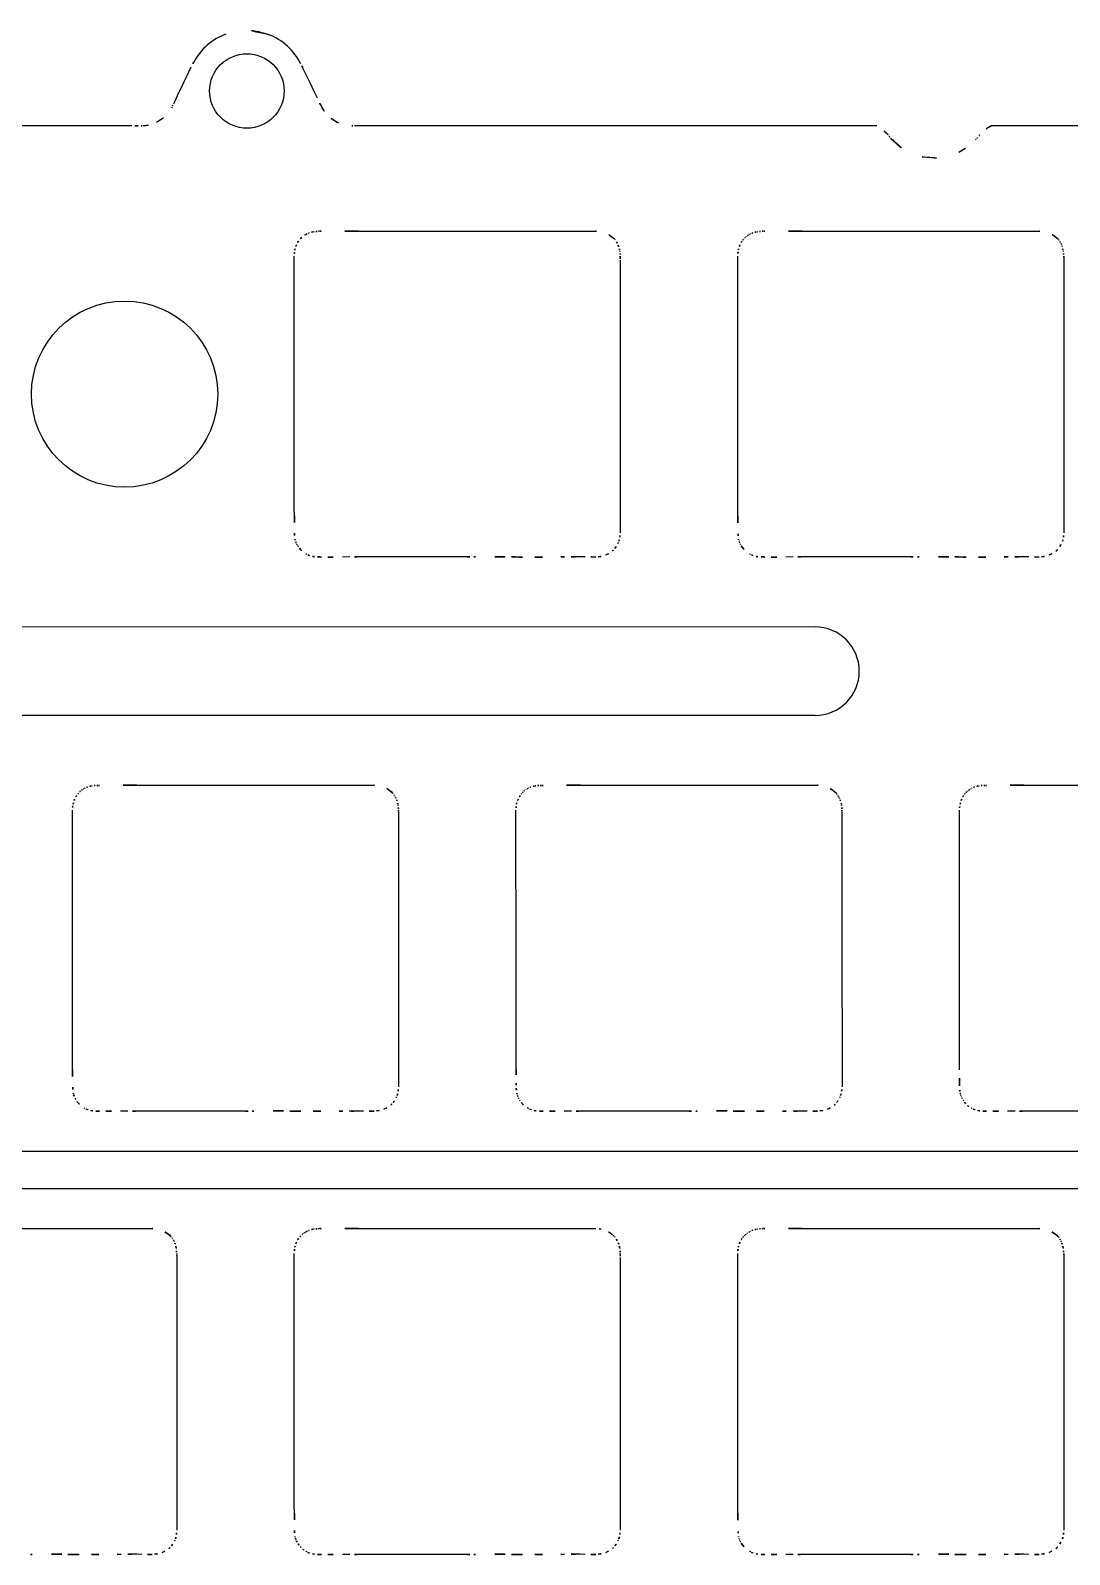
# Model space of a CAD drawing. Header units: millimetres. Extents: x 1963163760 to 1963164260, y 1135949646 to 1135950337.
# Drawn here: x 1963163944.5 to 1963163989.2, y 1135949712.3 to 1135949777.7 of the extents above; entities that cross this region are included whole.
import ezdxf

# ---------------------------------------------------------------- set-up
doc = ezdxf.new("R2010")
doc.units = ezdxf.units.MM

msp = doc.modelspace()

# ---------------------------------------------------------------- linework, layer by layer
for p, q in [((1963163956.243657, 1135949776.141657), (1963163956.223485, 1135949776.183771)), ((1963163956.263829, 1135949776.099542), (1963163956.243657, 1135949776.141657)), ((1963163956.415257, 1135949775.783628), (1963163956.263829, 1135949776.099542)), ((1963163956.566472, 1135949775.467653), (1963163956.415257, 1135949775.783628)), ((1963163956.717686, 1135949775.151689), (1963163956.566472, 1135949775.467653)), ((1963163956.869054, 1135949774.835809), (1963163956.717686, 1135949775.151689)), ((1963163950.726475, 1135949774.666986), (1963163950.68607, 1135949774.582697)), ((1963163944.645207, 1135949773.645937), (1963163940.986485, 1135949773.64599)), ((1963163948.303868, 1135949773.645563), (1963163944.645207, 1135949773.645937)), ((1963163948.600499, 1135949773.645559), (1963163948.303868, 1135949773.645563)), ((1963163948.897191, 1135949773.645807), (1963163948.600499, 1135949773.645559)), ((1963163958.497868, 1135949773.645891), (1963163958.459569, 1135949773.645868)), ((1963163958.536168, 1135949773.645868), (1963163958.497868, 1135949773.645891)), ((1963163958.765874, 1135949773.645681), (1963163958.536168, 1135949773.645868)), ((1963163958.995641, 1135949773.645654), (1963163958.765874, 1135949773.645681)), ((1963163969.945714, 1135949773.645841), (1963163958.995641, 1135949773.645654)), ((1963163980.895665, 1135949773.645868), (1963163969.945714, 1135949773.645841)), ((1963164015.827855, 1135949773.645921), (1963163985.803136, 1135949773.645868)), ((1963163958.639928, 1135949769.121393), (1963163968.831578, 1135949769.121637)), ((1963163977.689976, 1135949769.121393), (1963163987.881505, 1135949769.121637)), ((1963163955.875645, 1135949761.29339), (1963163955.870518, 1135949768.05018)), ((1963163969.875767, 1135949768.010385), (1963163969.875859, 1135949767.989099)), ((1963163969.875859, 1135949767.989099), (1963163969.875767, 1135949767.967798)), ((1963163969.875767, 1135949767.882608), (1963163969.875829, 1135949767.542547)), ((1963163969.875829, 1135949767.542547), (1963163969.875767, 1135949767.202463)), ((1963163974.925694, 1135949761.29339), (1963163974.920567, 1135949768.05018)), ((1963163988.925816, 1135949767.967783), (1963163988.925694, 1135949767.882623)), ((1963163988.925694, 1135949767.882623), (1963163988.925816, 1135949767.202478)), ((1963163988.925816, 1135949768.010385), (1963163988.925877, 1135949767.989092)), ((1963163988.925877, 1135949767.989092), (1963163988.925816, 1135949767.967783)), ((1963163969.875767, 1135949767.202463), (1963163969.875401, 1135949765.068926)), ((1963163988.925816, 1135949767.202478), (1963163988.925389, 1135949765.068933)), ((1963163969.875401, 1135949765.068926), (1963163969.875401, 1135949764.002161)), ((1963163988.925389, 1135949765.068933), (1963163988.92545, 1135949764.002161)), ((1963163969.875401, 1135949764.002161), (1963163969.875767, 1135949762.935388)), ((1963163988.92545, 1135949764.002161), (1963163988.925816, 1135949762.935388)), ((1963163969.875767, 1135949762.935388), (1963163969.877476, 1135949756.156946)), ((1963163988.925816, 1135949762.935388), (1963163988.927403, 1135949756.156946)), ((1963163955.876134, 1135949760.523393), (1963163955.875645, 1135949761.29339)), ((1963163974.926121, 1135949760.523393), (1963163974.925694, 1135949761.29339)), ((1963163955.876439, 1135949759.753381), (1963163955.876134, 1135949760.523393)), ((1963163974.926427, 1135949759.753381), (1963163974.926121, 1135949760.523393)), ((1963163955.876622, 1135949758.213266), (1963163955.876439, 1135949759.753381)), ((1963163974.926549, 1135949758.213266), (1963163974.926427, 1135949759.753381)), ((1963163955.876714, 1135949757.552336), (1963163955.876622, 1135949758.213266)), ((1963163974.926671, 1135949757.552336), (1963163974.926549, 1135949758.213266)), ((1963163955.876958, 1135949757.221918), (1963163955.876714, 1135949757.552336)), ((1963163955.877415, 1135949756.891565), (1963163955.876958, 1135949757.221918)), ((1963163974.926915, 1135949757.221918), (1963163974.926671, 1135949757.552336)), ((1963163974.927403, 1135949756.891565), (1963163974.926915, 1135949757.221918)), ((1963163958.257664, 1135949755.120359), (1963163957.94257, 1135949755.118997)), ((1963163958.747411, 1135949755.121252), (1963163958.57285, 1135949755.121225)), ((1963163958.92191, 1135949755.121118), (1963163958.747411, 1135949755.121252)), ((1963163959.271031, 1135949755.120897), (1963163958.92191, 1135949755.121118)), ((1963163959.620091, 1135949755.120806), (1963163959.271031, 1135949755.120897)), ((1963163960.318272, 1135949755.120691), (1963163959.620091, 1135949755.120806)), ((1963163961.812779, 1135949755.120493), (1963163960.318272, 1135949755.120691)), ((1963163962.560033, 1135949755.120332), (1963163961.812779, 1135949755.120493)), ((1963163963.307347, 1135949755.119928), (1963163962.560033, 1135949755.120332)), ((1963163968.162083, 1135949755.123853), (1963163967.949986, 1135949755.124689)), ((1963163968.374303, 1135949755.122812), (1963163968.162083, 1135949755.123853)), ((1963163977.307713, 1135949755.120359), (1963163976.992619, 1135949755.118997)), ((1963163977.797459, 1135949755.121252), (1963163977.622838, 1135949755.121225)), ((1963163977.971959, 1135949755.121118), (1963163977.797459, 1135949755.121252)), ((1963163978.321049, 1135949755.120897), (1963163977.971959, 1135949755.121118)), ((1963163978.67014, 1135949755.120806), (1963163978.321049, 1135949755.120897)), ((1963163979.368321, 1135949755.120691), (1963163978.67014, 1135949755.120806)), ((1963163980.862828, 1135949755.120493), (1963163979.368321, 1135949755.120691)), ((1963163981.610142, 1135949755.120332), (1963163980.862828, 1135949755.120493)), ((1963163982.357457, 1135949755.119928), (1963163981.610142, 1135949755.120332)), ((1963163987.212132, 1135949755.123853), (1963163987.000035, 1135949755.124689)), ((1963163987.424229, 1135949755.122812), (1963163987.212132, 1135949755.123853)), ((1963163978.244944, 1135949752.111871), (1963163871.985844, 1135949752.1098)), ((1963163978.244944, 1135949748.311872), (1963163872.048713, 1135949748.312414)), ((1963163949.114964, 1135949745.308878), (1963163959.306554, 1135949745.309122)), ((1963163968.164952, 1135949745.308878), (1963163978.35648, 1135949745.309122)), ((1963163987.214879, 1135949745.308878), (1963163997.406529, 1135949745.309122)), ((1963163946.350682, 1135949737.48089), (1963163946.345555, 1135949744.23768)), ((1963163960.350743, 1135949744.155329), (1963163960.350682, 1135949744.070139)), ((1963163960.350682, 1135949744.070139), (1963163960.350804, 1135949743.730051)), ((1963163965.40067, 1135949737.48089), (1963163965.395543, 1135949744.23768)), ((1963163979.400792, 1135949744.155298), (1963163979.40067, 1135949744.070139)), ((1963163979.40067, 1135949744.070139), (1963163979.400761, 1135949743.730058)), ((1963163984.450719, 1135949737.48089), (1963163984.445592, 1135949744.23768)), ((1963163960.350743, 1135949743.389963), (1963163960.350377, 1135949741.256431)), ((1963163960.350804, 1135949743.730051), (1963163960.350743, 1135949743.389963)), ((1963163979.40067, 1135949743.389978), (1963163979.400365, 1135949741.256428)), ((1963163979.400761, 1135949743.730058), (1963163979.40067, 1135949743.389978)), ((1963163960.350377, 1135949741.256431), (1963163960.350438, 1135949740.189661)), ((1963163979.400365, 1135949741.256428), (1963163979.400426, 1135949740.189659)), ((1963163960.350438, 1135949740.189661), (1963163960.350743, 1135949739.122888)), ((1963163979.400426, 1135949740.189659), (1963163979.400792, 1135949739.122888)), ((1963163960.350743, 1135949739.122888), (1963163960.352452, 1135949732.344446)), ((1963163979.400792, 1135949739.122888), (1963163979.402379, 1135949732.344446)), ((1963163946.351109, 1135949736.710893), (1963163946.350682, 1135949737.48089)), ((1963163965.401158, 1135949736.710893), (1963163965.40067, 1135949737.48089)), ((1963163984.451085, 1135949736.710893), (1963163984.450719, 1135949737.48089)), ((1963163946.351414, 1135949735.940878), (1963163946.351109, 1135949736.710893)), ((1963163965.401402, 1135949735.940878), (1963163965.401158, 1135949736.710893)), ((1963163984.451421, 1135949735.940878), (1963163984.451085, 1135949736.710893)), ((1963163946.351598, 1135949734.400751), (1963163946.351414, 1135949735.940878)), ((1963163965.401524, 1135949734.400751), (1963163965.401402, 1135949735.940878)), ((1963163984.451695, 1135949734.400751), (1963163984.451421, 1135949735.940878)), ((1963163946.35172, 1135949733.739822), (1963163946.351598, 1135949734.400751)), ((1963163965.401646, 1135949733.739822), (1963163965.401524, 1135949734.400751)), ((1963163984.451756, 1135949733.739822), (1963163984.451695, 1135949734.400751)), ((1963163946.351964, 1135949733.409408), (1963163946.35172, 1135949733.739822)), ((1963163965.401891, 1135949733.409408), (1963163965.401646, 1135949733.739822)), ((1963163984.451939, 1135949733.409408), (1963163984.451756, 1135949733.739822)), ((1963163946.352452, 1135949733.079065), (1963163946.351964, 1135949733.409408)), ((1963163965.402379, 1135949733.079065), (1963163965.401891, 1135949733.409408)), ((1963163984.452428, 1135949733.079065), (1963163984.451939, 1135949733.409408)), ((1963163948.732701, 1135949731.307846), (1963163948.417577, 1135949731.306497)), ((1963163949.222417, 1135949731.308742), (1963163949.047826, 1135949731.308717)), ((1963163949.397008, 1135949731.308603), (1963163949.222417, 1135949731.308742)), ((1963163950.095128, 1135949731.308306), (1963163949.397008, 1135949731.308603)), ((1963163950.793248, 1135949731.308191), (1963163950.095128, 1135949731.308306)), ((1963163952.287846, 1135949731.307985), (1963163950.793248, 1135949731.308191)), ((1963163953.03513, 1135949731.307817), (1963163952.287846, 1135949731.307985)), ((1963163953.782384, 1135949731.307413), (1963163953.03513, 1135949731.307817)), ((1963163958.63712, 1135949731.311357), (1963163958.425023, 1135949731.312189)), ((1963163958.849278, 1135949731.310297), (1963163958.63712, 1135949731.311357)), ((1963163967.78275, 1135949731.307846), (1963163967.467595, 1135949731.306497)), ((1963163968.272435, 1135949731.308742), (1963163968.097935, 1135949731.308717)), ((1963163968.447057, 1135949731.308603), (1963163968.272435, 1135949731.308742)), ((1963163968.796056, 1135949731.308393), (1963163968.447057, 1135949731.308603)), ((1963163969.145116, 1135949731.308306), (1963163968.796056, 1135949731.308393)), ((1963163969.843297, 1135949731.308191), (1963163969.145116, 1135949731.308306)), ((1963163971.337804, 1135949731.307985), (1963163969.843297, 1135949731.308191)), ((1963163972.085057, 1135949731.307817), (1963163971.337804, 1135949731.307985)), ((1963163972.83231, 1135949731.307413), (1963163972.085057, 1135949731.307817)), ((1963163977.687169, 1135949731.311357), (1963163977.475011, 1135949731.312185)), ((1963163977.899205, 1135949731.310297), (1963163977.687169, 1135949731.311357)), ((1963163986.832738, 1135949731.307846), (1963163986.517583, 1135949731.306497)), ((1963163987.322423, 1135949731.308742), (1963163987.147862, 1135949731.308717)), ((1963163987.496983, 1135949731.308603), (1963163987.322423, 1135949731.308742)), ((1963163988.195103, 1135949731.308306), (1963163987.496983, 1135949731.308603)), ((1963163988.893346, 1135949731.308191), (1963163988.195103, 1135949731.308306)), ((1963163990.387852, 1135949731.307985), (1963163988.893346, 1135949731.308191)), ((1963164073.452379, 1135949729.575873), (1963163861.820518, 1135949729.575873)), ((1963163861.820518, 1135949727.975873), (1963164073.452379, 1135949727.975873)), ((1963163939.58994, 1135949726.258875), (1963163949.781529, 1135949726.259119)), ((1963163958.639928, 1135949726.258875), (1963163968.831578, 1135949726.25912)), ((1963163977.689976, 1135949726.258875), (1963163987.881505, 1135949726.259121)), ((1963163950.82578, 1135949725.105295), (1963163950.825719, 1135949725.020136)), ((1963163950.825719, 1135949725.020136), (1963163950.82578, 1135949724.680053)), ((1963163955.875645, 1135949718.430887), (1963163955.870518, 1135949725.187677)), ((1963163969.875767, 1135949725.147897), (1963163969.875859, 1135949725.126598)), ((1963163969.875859, 1135949725.126598), (1963163969.875767, 1135949725.10531)), ((1963163969.875767, 1135949725.020136), (1963163969.875829, 1135949724.680048)), ((1963163974.925694, 1135949718.430887), (1963163974.920567, 1135949725.187677)), ((1963163988.925816, 1135949725.10531), (1963163988.925694, 1135949725.020136)), ((1963163988.925694, 1135949725.020136), (1963163988.925816, 1135949724.33996)), ((1963163988.925816, 1135949725.147897), (1963163988.925877, 1135949725.126598)), ((1963163988.925877, 1135949725.126598), (1963163988.925816, 1135949725.10531)), ((1963163950.825719, 1135949724.33996), (1963163950.825413, 1135949722.206428)), ((1963163950.82578, 1135949724.680053), (1963163950.825719, 1135949724.33996)), ((1963163969.875767, 1135949724.33996), (1963163969.875401, 1135949722.206428)), ((1963163969.875829, 1135949724.680048), (1963163969.875767, 1135949724.33996)), ((1963163988.925816, 1135949724.33996), (1963163988.925389, 1135949722.206428)), ((1963163950.825413, 1135949722.206428), (1963163950.825475, 1135949721.139658)), ((1963163969.875401, 1135949722.206428), (1963163969.875401, 1135949721.139658)), ((1963163988.925389, 1135949722.206428), (1963163988.92545, 1135949721.139658)), ((1963163950.825475, 1135949721.139658), (1963163950.825719, 1135949720.072885)), ((1963163969.875401, 1135949721.139658), (1963163969.875767, 1135949720.072885)), ((1963163988.92545, 1135949721.139658), (1963163988.925816, 1135949720.072885)), ((1963163950.825719, 1135949720.072885), (1963163950.827428, 1135949713.294444)), ((1963163969.875767, 1135949720.072885), (1963163969.877476, 1135949713.294444)), ((1963163988.925816, 1135949720.072885), (1963163988.927403, 1135949713.294444)), ((1963163955.876134, 1135949717.660889), (1963163955.875645, 1135949718.430887)), ((1963163974.926121, 1135949717.660889), (1963163974.925694, 1135949718.430887)), ((1963163955.876439, 1135949716.890877), (1963163955.876134, 1135949717.660889)), ((1963163974.926427, 1135949716.890877), (1963163974.926121, 1135949717.660889)), ((1963163955.876622, 1135949715.350763), (1963163955.876439, 1135949716.890877)), ((1963163974.926549, 1135949715.350763), (1963163974.926427, 1135949716.890877)), ((1963163955.876714, 1135949714.689836), (1963163955.876622, 1135949715.350763)), ((1963163974.926671, 1135949714.689836), (1963163974.926549, 1135949715.350763)), ((1963163955.876958, 1135949714.359427), (1963163955.876714, 1135949714.689836)), ((1963163974.926915, 1135949714.359427), (1963163974.926671, 1135949714.689836)), ((1963163955.877415, 1135949714.029093), (1963163955.876958, 1135949714.359427)), ((1963163974.927403, 1135949714.029093), (1963163974.926915, 1135949714.359427)), ((1963163949.112126, 1135949712.261364), (1963163948.899998, 1135949712.262201)), ((1963163949.324254, 1135949712.260309), (1963163949.112126, 1135949712.261364)), ((1963163958.257664, 1135949712.257843), (1963163957.94257, 1135949712.256494)), ((1963163958.747411, 1135949712.258732), (1963163958.57285, 1135949712.258707)), ((1963163958.92191, 1135949712.258585), (1963163958.747411, 1135949712.258732)), ((1963163959.620091, 1135949712.258301), (1963163958.92191, 1135949712.258585)), ((1963163960.318272, 1135949712.258188), (1963163959.620091, 1135949712.258301)), ((1963163961.812779, 1135949712.257988), (1963163960.318272, 1135949712.258188)), ((1963163962.560033, 1135949712.257817), (1963163961.812779, 1135949712.257988)), ((1963163963.307347, 1135949712.25741), (1963163962.560033, 1135949712.257817)), ((1963163968.162083, 1135949712.261364), (1963163967.949986, 1135949712.262201)), ((1963163968.374303, 1135949712.260309), (1963163968.162083, 1135949712.261364)), ((1963163977.307713, 1135949712.257843), (1963163976.992619, 1135949712.256494)), ((1963163977.797459, 1135949712.258732), (1963163977.622838, 1135949712.258707)), ((1963163977.971959, 1135949712.258585), (1963163977.797459, 1135949712.258732)), ((1963163978.321049, 1135949712.258383), (1963163977.971959, 1135949712.258585)), ((1963163978.67014, 1135949712.258301), (1963163978.321049, 1135949712.258383)), ((1963163979.368321, 1135949712.258188), (1963163978.67014, 1135949712.258301)), ((1963163980.862828, 1135949712.257988), (1963163979.368321, 1135949712.258188)), ((1963163981.610142, 1135949712.257817), (1963163980.862828, 1135949712.257988)), ((1963163982.357457, 1135949712.25741), (1963163981.610142, 1135949712.257817)), ((1963163987.212132, 1135949712.261364), (1963163987.000035, 1135949712.262201)), ((1963163987.424229, 1135949712.260309), (1963163987.212132, 1135949712.261364))]:
    msp.add_line(p, q)
for centre, radius in [((1963163953.837743, 1135949775.146112), 1.600311), ((1963163948.58524, 1135949762.118418), 3.999351)]:
    msp.add_circle(centre, radius)
for centre, radius, start, end in [((1963163953.834513, 1135949775.151507), 2.594263, 110.38164818, 151.50420943), ((1963163953.836368, 1135949775.146621), 2.59949, 69.34598984, 110.38246518), ((1963163953.835616, 1135949775.144466), 2.601771, 26.53429793, 69.34723053), ((1963163479.281566, 1135950001.222253), 523.056012, 334.33315257, 334.51735138), ((1963163957.672346, 1135949773.218804), 6.890506, 152.60559635, 154.51314157), ((1963163949.263516, 1135949772.856192), 7.714528, 25.55258501, 26.56945584), ((1963163880.831548, 1135949738.356443), 84.335322, 25.37814403, 25.62958919), ((1963163949.285187, 1135949775.153558), 1.51033, 296.56418368, 331.31389561), ((1963163949.0397, 1135949775.276884), 1.78491, 331.6235353, 334.38170183), ((1963163927.526661, 1135949785.561247), 25.629803, 334.44500763, 334.63704666), ((1963163958.379488, 1135949775.142882), 1.495472, 205.38579428, 232.04706232), ((1963163949.015843, 1135949709.573607), 64.07231, 89.92926655, 90.10610021), ((1963163949.193822, 1135949809.241502), 35.595772, 269.84084273, 270.15915727), ((1963163949.259948, 1135949776.455904), 2.810226, 270.66773444, 272.26986941), ((1963163949.296804, 1135949775.130744), 1.48473, 272.87411939, 296.55691385), ((1963163958.381393, 1135949775.14508), 1.498377, 232.04132103, 268.67500294), ((1963163958.453729, 1135949778.262927), 4.617063, 268.67225636, 270.07246832), ((1963163980.093004, 1135949772.141726), 1.704907, 40.7764231, 61.91410982), ((1963163986.604454, 1135949772.143739), 1.702499, 118.07790287, 139.26090639), ((1963163977.845003, 1135949770.277904), 4.624864, 39.01951557, 40.07292739), ((1963163985.698194, 1135949776.640646), 5.482415, 219.01077487, 219.89911813), ((1963163983.346184, 1135949774.712711), 2.44154, 220.59387441, 258.27239916), ((1963163983.317643, 1135949774.763203), 2.501367, 296.01679931, 316.70495222), ((1963163983.627776, 1135949774.473753), 2.077152, 316.64964825, 319.44015969), ((1963163980.897545, 1135949776.725582), 5.615988, 320.09858364, 320.96951862), ((1963163988.925243, 1135949770.215734), 4.719488, 139.91351919, 140.94997844), ((1963163983.348047, 1135949774.722087), 2.4511, 258.27429594, 295.79967338), ((1963163956.943602, 1135949768.065206), 1.085998, 133.25418935, 144.9452172), ((1963163956.79003, 1135949768.228659), 0.861719, 118.51643278, 133.26443292), ((1963163956.839757, 1135949768.122298), 0.978942, 115.15239696, 118.10185916), ((1963163956.922052, 1135949767.94648), 1.173066, 110.1836775, 115.14089618), ((1963163956.916664, 1135949767.916269), 1.199663, 101.8733503, 109.44431152), ((1963163956.921619, 1135949767.8836), 1.232654, 99.22673312, 101.78628653), ((1963163956.987815, 1135949767.281583), 1.837761, 94.2660199, 98.25432552), ((1963163957.00428, 1135949767.064625), 2.055342, 91.33499915, 94.27384105), ((1963163956.989674, 1135949763.742992), 5.37652, 89.881783, 90.35465298), ((1963163956.956455, 1135949794.855921), 25.736458, 270.0986553, 270.29595342), ((1963163958.096348, 1135949542.742718), 226.379328, 89.8624262, 90.25486249), ((1963163969.148353, 1135949777.256039), 8.140567, 267.76987183, 268.15416378), ((1963163968.851858, 1135949768.06348), 1.056772, 42.25005866, 88.14078313), ((1963163975.993322, 1135949768.092494), 1.067782, 133.99222708, 135.51884925), ((1963163975.545727, 1135949768.554244), 0.424703, 129.97734555, 133.81665572), ((1963163975.790598, 1135949768.240121), 0.822863, 126.09561469, 128.99028116), ((1963163976.488354, 1135949767.298409), 1.994892, 124.24200359, 126.3545611), ((1963163975.772386, 1135949768.351975), 0.721075, 118.47242827, 124.31850915), ((1963163975.929867, 1135949768.04227), 1.068437, 115.27595138, 117.97830421), ((1963163975.97204, 1135949767.94648), 1.173066, 110.1836775, 115.14089618), ((1963163975.965896, 1135949767.918617), 1.197198, 101.85817834, 109.44756905), ((1963163975.968694, 1135949767.900817), 1.215193, 99.22135, 101.81485401), ((1963163976.037248, 1135949767.286047), 1.833263, 94.25719822, 98.25719628), ((1963163976.053677, 1135949767.078498), 2.041459, 91.32748416, 94.28460831), ((1963163976.039708, 1135949763.72819), 5.391322, 89.88194692, 90.35416121), ((1963163976.006504, 1135949794.855921), 25.736458, 270.0986553, 270.29595342), ((1963163977.146397, 1135949542.742718), 226.379328, 89.8624262, 90.25486249), ((1963163988.219334, 1135949777.67853), 8.56356, 267.73911248, 268.11444551), ((1963163987.901954, 1135949768.063453), 1.056755, 42.25286314, 88.06882197), ((1963163958.546109, 1135949767.924925), 2.678521, 173.94277616, 177.31970356), ((1963163957.032895, 1135949768.085374), 1.156825, 166.1125029, 173.93667706), ((1963163957.053657, 1135949768.063671), 1.182298, 156.65167163, 165.33294397), ((1963163956.821164, 1135949768.164033), 0.929068, 145.59750066, 156.65175771), ((1963163969.366505, 1135949768.52956), 0.362446, 37.99524367, 42.41316936), ((1963163968.959058, 1135949768.202551), 0.884871, 27.49806314, 38.44074027), ((1963163968.771698, 1135949768.104287), 1.096435, 18.70600806, 27.53231541), ((1963163968.608158, 1135949768.063998), 1.264338, 10.82188673, 18.05846765), ((1963163968.315654, 1135949768.013613), 1.561109, 8.58114632, 10.62258643), ((1963163967.846797, 1135949767.991388), 2.028602, 3.49905385, 7.22579362), ((1963163977.079048, 1135949767.950963), 2.16076, 172.29844041, 177.36819504), ((1963163976.283882, 1135949768.06098), 1.358025, 167.14883119, 172.40229557), ((1963163976.103454, 1135949768.063695), 1.182108, 156.64973261, 165.33170148), ((1963163975.876894, 1135949768.161203), 0.935456, 145.65532803, 156.6328754), ((1963163976.003951, 1135949768.058582), 1.098334, 139.37547267, 144.97461042), ((1963163976.293599, 1135949767.809114), 1.480604, 135.83655813, 139.34628512), ((1963163988.416554, 1135949768.52956), 0.362446, 37.99524367, 42.41316936), ((1963163988.151519, 1135949768.33131), 0.693386, 34.0733057, 37.42327456), ((1963163987.429711, 1135949767.825831), 1.574536, 31.03370594, 34.59382155), ((1963163988.167951, 1135949768.269227), 0.713375, 23.22412198, 31.08708057), ((1963163987.731175, 1135949768.073297), 1.192045, 18.72253576, 23.59997986), ((1963163987.702278, 1135949768.075378), 1.218798, 10.68649866, 18.19385193), ((1963163987.785122, 1135949768.084587), 1.135701, 8.19874168, 11.00499687), ((1963163986.95288, 1135949767.99483), 1.972462, 3.49860223, 7.3317933), ((1963163967.623947, 1135949767.973706), 2.252119, 0.93319529, 3.60204597), ((1963163979.784807, 1135949767.925203), 9.909131, 179.75371627, 180.24628373), ((1963163986.673996, 1135949767.973706), 2.252119, 0.93319529, 3.60204597), ((1963164037.50488, 1135949757.051605), 81.627621, 180.11232936, 180.63668236), ((1963164024.861073, 1135949756.985225), 49.933758, 180.10746625, 181.0033514), ((1963163957.447387, 1135949756.162003), 1.565185, 180.63854021, 189.9354897), ((1963163956.630897, 1135949756.02563), 0.737441, 190.44433217, 196.42695827), ((1963163956.542505, 1135949756.01125), 0.648687, 197.41663417, 203.3816751), ((1963163957.486637, 1135949756.420005), 1.677505, 203.39892878, 205.70444115), ((1963163968.835016, 1135949756.145997), 1.043504, 334.80032904, 340.41520989), ((1963163968.911096, 1135949756.104566), 0.958033, 341.22454593, 352.19934306), ((1963163967.671679, 1135949756.273062), 2.208852, 352.23266836, 356.98664817), ((1963163976.37586, 1135949756.136219), 1.441112, 181.00902127, 189.7589223), ((1963163975.659809, 1135949756.021169), 0.715966, 190.39813747, 196.56151908), ((1963163975.557381, 1135949756.002876), 0.612683, 197.65224309, 201.57262423), ((1963163976.481331, 1135949756.3756), 1.608971, 201.81823521, 203.31078266), ((1963163987.804196, 1135949756.172735), 1.128544, 327.62283805, 340.51043994), ((1963163987.974564, 1135949756.102027), 0.944398, 341.10593453, 352.23980875), ((1963163986.756175, 1135949756.268316), 2.174083, 352.233219, 357.06367312), ((1963163957.246159, 1135949756.316299), 1.415885, 206.14386725, 210.61394411), ((1963163956.946505, 1135949756.139303), 1.067862, 210.62861224, 216.55608986), ((1963163956.338417, 1135949755.688327), 0.310794, 216.54225165, 218.3376664), ((1963163956.875771, 1135949756.113787), 0.996189, 218.36065619, 239.63337073), ((1963163956.839468, 1135949756.066579), 0.937135, 240.08935063, 246.23580683), ((1963163956.882779, 1135949756.16311), 1.042935, 246.19517028, 257.62884135), ((1963163956.888202, 1135949756.242463), 1.121669, 258.22667493, 269.38662369), ((1963163957.498311, 1135949816.216778), 61.099086, 269.41662352, 269.82558404), ((1963163957.430125, 1135949876.76239), 121.644472, 269.94451153, 270.24136593), ((1963163958.759235, 1135949629.91897), 125.202394, 90.08529544, 90.22953597), ((1963163963.352025, 1135949810.245183), 55.125272, 269.95356837, 270.25198018), ((1963163962.848804, 1135949839.602997), 84.485845, 270.50568641, 270.62498843), ((1963163964.536764, 1135949684.980369), 70.145997, 89.67294147, 90.6260129), ((1963163963.814204, 1135949626.898821), 128.231319, 89.30865885, 89.49823421), ((1963163966.262587, 1135949830.035886), 74.9205, 269.31081736, 269.95996143), ((1963163966.256094, 1135949821.209422), 66.094034, 269.9602483, 270.69595868), ((1963163968.145623, 1135949665.696714), 89.430152, 90.42433621, 90.69624569), ((1963163967.753491, 1135949692.524834), 62.600163, 89.82016081, 90.24728093), ((1963163968.117957, 1135949704.743508), 50.379956, 89.26253785, 89.70845897), ((1963163968.782158, 1135949756.356384), 1.237193, 269.26986026, 276.67940325), ((1963163968.750753, 1135949756.570597), 1.453619, 276.92677227, 290.19764993), ((1963163968.921611, 1135949756.106487), 0.959058, 290.19089478, 310.36580379), ((1963163968.95824, 1135949756.037139), 0.88266, 311.46980644, 321.12653625), ((1963163968.732019, 1135949756.192624), 1.156553, 322.16329786, 334.88279028), ((1963163976.758116, 1135949756.521669), 1.921123, 204.04495316, 205.5721006), ((1963163976.210026, 1135949756.272318), 1.319142, 206.07837557, 210.69396374), ((1963163975.91579, 1135949756.096914), 0.976591, 210.65654043, 239.6375527), ((1963163975.892418, 1135949756.071922), 0.943244, 240.09521315, 246.19850324), ((1963163975.932706, 1135949756.16311), 1.042935, 246.19517028, 257.62884135), ((1963163975.938193, 1135949756.243086), 1.122291, 258.22994078, 269.38680126), ((1963163976.551641, 1135949816.804433), 61.686745, 269.41905508, 269.82405404), ((1963163976.48471, 1135949874.392627), 119.274711, 269.94116474, 270.24398875), ((1963163977.809186, 1135949629.967456), 125.153908, 90.0853091, 90.22957695), ((1963163982.403417, 1135949809.472825), 54.352916, 269.95154664, 270.25408386), ((1963163981.962915, 1135949833.104355), 77.98689, 270.50071386, 270.62996111), ((1963163983.586711, 1135949684.987706), 70.138659, 89.67292781, 90.62605388), ((1963163982.803104, 1135949620.993236), 134.137213, 89.31297571, 89.49425895), ((1963163985.314951, 1135949830.293308), 75.177932, 269.31140472, 269.95832218), ((1963163985.305516, 1135949821.204669), 66.089289, 269.96076739, 270.69650522), ((1963163987.19558, 1135949665.709575), 89.417293, 90.42441817, 90.69632765), ((1963163986.803489, 1135949692.492083), 62.632914, 89.82020179, 90.24722629), ((1963163987.159069, 1135949703.683378), 51.440118, 89.26777004, 89.70464763), ((1963163987.832236, 1135949756.356385), 1.237191, 269.26849416, 276.67804099), ((1963163987.799114, 1135949756.575872), 1.459059, 276.9675744, 290.18839254), ((1963163987.971812, 1135949756.106752), 0.959161, 290.17698306, 310.34863101), ((1963163987.997262, 1135949756.05079), 0.900192, 311.42031313, 327.59758001), ((1963163978.244944, 1135949750.211871), 1.9, 270, 90), ((1963163947.390459, 1135949744.106864), 1.196351, 101.84290719, 109.44029776), ((1963163947.388874, 1135949744.11631), 1.186782, 99.20586317, 101.86159687), ((1963163947.462727, 1135949743.470825), 1.836018, 94.26806084, 98.2582588), ((1963163947.477928, 1135949743.272672), 2.034753, 91.30937921, 94.27966314), ((1963163947.465517, 1135949740.357702), 4.94931, 89.88161908, 90.39459676), ((1963163947.442509, 1135949766.754056), 21.447081, 270.08877883, 270.32554225), ((1963163948.568221, 1135949517.603752), 227.705782, 89.8624262, 90.25259489), ((1963163959.679135, 1135949754.96178), 9.659846, 267.789544, 268.11158889), ((1963163959.32587, 1135949744.24878), 1.058977, 42.30139833, 88.10901944), ((1963163966.439846, 1135949744.109359), 1.193799, 101.84214102, 109.45297402), ((1963163966.4388, 1135949744.11631), 1.186782, 99.20586317, 101.86159687), ((1963163966.512224, 1135949743.473547), 1.833263, 94.25719822, 98.25719628), ((1963163966.527426, 1135949743.283941), 2.023475, 91.30109881, 94.28793687), ((1963163966.515566, 1135949740.357702), 4.94931, 89.88161908, 90.39459676), ((1963163966.492558, 1135949766.754056), 21.447081, 270.08877883, 270.32554225), ((1963163967.61823, 1135949517.621689), 227.687845, 89.8624262, 90.25260855), ((1963163978.699382, 1135949754.173188), 8.870696, 267.78464985, 268.13712008), ((1963163978.376427, 1135949744.250196), 1.05755, 42.26718506, 88.12577597), ((1963163985.489895, 1135949744.109359), 1.193799, 101.84214102, 109.45297402), ((1963163985.488849, 1135949744.11631), 1.186782, 99.20586317, 101.86159687), ((1963163985.563387, 1135949743.464586), 1.842291, 94.27485521, 98.25146828), ((1963163985.57846, 1135949743.261277), 2.046158, 91.3176596, 94.27137578), ((1963163985.565493, 1135949740.357702), 4.94931, 89.88161908, 90.39459676), ((1963163985.542485, 1135949766.754056), 21.447081, 270.08877883, 270.32554225), ((1963163986.668157, 1135949517.621689), 227.687845, 89.8624262, 90.25260855), ((1963163947.538896, 1135949744.247823), 1.193016, 156.69928897, 165.30142415), ((1963163947.295221, 1135949744.35213), 0.927955, 145.59742887, 156.6630347), ((1963163947.665152, 1135949744.080653), 1.386648, 139.70915061, 144.97846461), ((1963163947.17789, 1135949744.493574), 0.747955, 129.92035665, 139.6990321), ((1963163947.551423, 1135949744.007733), 1.360505, 124.88124697, 128.85483914), ((1963163947.26016, 1135949744.42472), 0.851867, 118.50091897, 124.84976767), ((1963163947.305349, 1135949744.329751), 0.956906, 115.15120529, 118.16532613), ((1963163947.399735, 1135949744.127079), 1.180478, 110.19144798, 115.11722209), ((1963163959.808519, 1135949744.688704), 0.405921, 38.27829078, 42.22564083), ((1963163959.119357, 1135949744.172845), 1.266676, 33.07388309, 37.28455937), ((1963163959.445082, 1135949744.385444), 0.877709, 26.97082759, 33.04800457), ((1963163959.29836, 1135949744.322026), 1.037284, 23.64397498, 26.41717396), ((1963163959.154601, 1135949744.25944), 1.194076, 18.75829989, 23.62849855), ((1963163959.098373, 1135949744.255891), 1.248546, 10.75517902, 18.08271951), ((1963163966.589076, 1135949744.247799), 1.193208, 156.70122258, 165.30267011), ((1963163966.339216, 1135949744.355103), 0.921282, 145.5372553, 156.68427929), ((1963163966.506525, 1135949744.226224), 1.132214, 139.52210831, 144.95100408), ((1963163966.76166, 1135949744.001006), 1.472496, 135.76838541, 139.30064947), ((1963163966.179785, 1135949744.569464), 0.659036, 130.95171325, 135.89198968), ((1963163966.282977, 1135949744.404161), 0.85206, 126.11247039, 128.90668735), ((1963163966.95359, 1135949743.499943), 1.977804, 124.23765774, 126.36860185), ((1963163966.254266, 1135949744.52854), 0.733993, 118.53867104, 124.28270761), ((1963163966.356764, 1135949744.323478), 0.96314, 115.06287579, 118.06722046), ((1963163966.44066, 1135949744.15033), 1.155528, 110.16760896, 115.19422013), ((1963163978.855103, 1135949744.684804), 0.41101, 38.41107523, 42.31383376), ((1963163978.891786, 1135949744.715402), 0.363257, 35.02046665, 38.22428903), ((1963163977.854184, 1135949743.972131), 1.639593, 34.77373661, 35.48356713), ((1963163977.333649, 1135949743.62452), 2.26545, 32.64678553, 34.48670675), ((1963163978.631708, 1135949744.455206), 0.724348, 26.95249367, 32.71014264), ((1963163978.348409, 1135949744.322026), 1.037284, 23.64397498, 26.41717396), ((1963163978.0973, 1135949744.218614), 1.308801, 18.94020248, 23.38231726), ((1963163978.133183, 1135949744.251498), 1.264338, 10.82188673, 18.05846765), ((1963163985.629586, 1135949744.250877), 1.183259, 156.65582045, 165.33038945), ((1963163985.389622, 1135949744.354732), 0.921786, 145.53081012, 156.67242113), ((1963163985.556573, 1135949744.226224), 1.132214, 139.52210831, 144.95100408), ((1963163985.734585, 1135949744.071591), 1.368002, 135.63344386, 139.4356065), ((1963163985.352027, 1135949744.451287), 0.829028, 133.9422512, 135.90537922), ((1963163985.047769, 1135949744.767644), 0.390103, 129.83315158, 134.00866984), ((1963163985.333026, 1135949744.404161), 0.85206, 126.11247039, 128.90668735), ((1963163986.014206, 1135949743.485612), 1.99561, 124.25674233, 126.36892425), ((1963163985.292355, 1135949744.547892), 0.71128, 118.43704952, 124.36402589), ((1963163985.392976, 1135949744.353281), 0.930333, 115.07533631, 118.17892383), ((1963163985.499772, 1135949744.127079), 1.180478, 110.19144798, 115.11722209), ((1963163948.568029, 1135949744.133361), 2.224921, 172.38967036, 177.31259197), ((1963163947.681262, 1135949744.252179), 1.33023, 167.03907222, 172.40398994), ((1963163959.095928, 1135949744.25281), 1.251525, 8.32565231, 10.87283531), ((1963163958.26332, 1135949744.172403), 2.087404, 3.57870921, 7.20016977), ((1963163957.850178, 1135949744.151345), 2.50106, 1.06667766, 3.46939694), ((1963163952.925954, 1135949744.18726), 7.424857, 359.75359332, 0.08213988), ((1963163968.071134, 1135949744.112425), 2.678521, 173.94277616, 177.31970356), ((1963163966.55792, 1135949744.272874), 1.156825, 166.1125029, 173.93667706), ((1963163977.839834, 1135949744.201035), 1.561954, 8.57879706, 10.61969556), ((1963163977.372288, 1135949744.178902), 2.028135, 3.49945093, 7.22663403), ((1963163977.149626, 1135949744.161226), 2.251464, 0.93333188, 3.60257939), ((1963163976.92279, 1135949744.176599), 2.478094, 359.50748265, 0.49251735), ((1963163987.121278, 1135949744.113981), 2.678544, 173.97612884, 177.35304332), ((1963163985.582166, 1135949744.277175), 1.130805, 166.01100838, 174.01538613), ((1963164027.529155, 1135949733.22203), 81.176829, 180.10090928, 180.62670969), ((1963164158.92902, 1135949733.510346), 193.527122, 180.12768365, 180.29796154), ((1963163890.629737, 1135949732.901865), 93.822858, 359.7621858, 0.10821757), ((1963163947.94752, 1135949732.351892), 1.590437, 180.64024796, 189.86296547), ((1963163958.146787, 1135949732.460928), 2.208738, 352.2228794, 356.97697635), ((1963163972.825101, 1135949732.545449), 7.420702, 180.32041954, 181.96372221), ((1963163966.947646, 1135949732.343238), 1.53977, 181.93799852, 189.86392219), ((1963163977.231174, 1135949732.455829), 2.17406, 352.23303935, 357.06329043), ((1963163987.802836, 1135949732.496948), 3.351085, 179.73520627, 185.07321965), ((1963163985.808271, 1135949732.313623), 1.348137, 184.80841322, 190.00257743), ((1963163947.106458, 1135949732.214454), 0.738314, 190.53512008, 196.51288206), ((1963163947.142057, 1135949732.236056), 0.778658, 197.29230987, 208.58588618), ((1963163948.369742, 1135949732.904469), 2.176508, 208.57317752, 212.60743679), ((1963163946.781506, 1135949731.888711), 0.291234, 212.64924868, 214.62205487), ((1963163947.338495, 1135949732.281114), 0.97256, 215.00240099, 239.65844875), ((1963163959.39713, 1135949732.293708), 0.958532, 290.16979142, 310.35468816), ((1963163959.441166, 1135949732.21711), 0.871793, 311.40899936, 321.18632488), ((1963163959.197048, 1135949732.386511), 1.168375, 322.21694379, 334.80943412), ((1963163959.334417, 1135949732.322261), 1.016724, 334.79092441, 340.55119962), ((1963163959.38617, 1135949732.291901), 0.957883, 341.23284444, 352.20851187), ((1963163966.134846, 1135949732.208684), 0.715966, 190.39813747, 196.56151908), ((1963163966.065871, 1135949732.197484), 0.646722, 197.35223672, 203.33541733), ((1963163966.905656, 1135949732.560582), 1.561642, 203.36285379, 205.8401313), ((1963163966.65558, 1135949732.446912), 1.287043, 206.13810009, 211.05565038), ((1963163966.739794, 1135949732.49927), 1.386197, 211.11391669, 215.68001236), ((1963163965.893549, 1135949731.897563), 0.347886, 216.47394567, 218.27898205), ((1963163966.397814, 1135949732.297956), 0.991778, 218.39005256, 239.68775589), ((1963163978.44757, 1135949732.293006), 0.957705, 290.16305381, 310.36124909), ((1963163978.498848, 1135949732.209746), 0.861183, 311.34908822, 321.24725686), ((1963163978.256925, 1135949732.380162), 1.15667, 322.16539094, 334.88425677), ((1963163978.384344, 1135949732.322261), 1.016724, 334.79092441, 340.55119962), ((1963163978.449506, 1135949732.289555), 0.944434, 341.10590868, 352.23902248), ((1963163985.184834, 1135949732.208684), 0.715966, 190.39813747, 196.56151908), ((1963163985.096094, 1135949732.190425), 0.625751, 197.27502724, 203.46005661), ((1963163986.076951, 1135949732.616891), 1.695309, 203.48455881, 205.76685834), ((1963163985.790662, 1135949732.486925), 1.381008, 206.07425781, 210.65662008), ((1963163985.522334, 1135949732.326924), 1.068599, 210.61260875, 216.53585578), ((1963163985.425433, 1135949732.275307), 0.960149, 217.50345434, 228.83470519), ((1963163985.453426, 1135949732.307367), 1.00271, 228.83637063, 239.68471947), ((1963163947.31229, 1135949732.24891), 0.931551, 240.04888737, 246.22928648), ((1963163947.358145, 1135949732.351971), 1.044351, 246.20604439, 257.62396216), ((1963163947.363223, 1135949732.430585), 1.12229, 258.23094545, 269.3877849), ((1963163947.967191, 1135949791.794155), 60.488932, 269.41654156, 269.82957285), ((1963163947.909836, 1135949851.841064), 120.535636, 269.94173848, 270.24135227), ((1963163949.236447, 1135949606.154945), 125.153914, 90.08634729, 90.23061513), ((1963163953.819825, 1135949790.002819), 58.695418, 269.96345848, 270.24366091), ((1963163953.145905, 1135949832.7221), 101.418373, 270.52175171, 270.6211495), ((1963163955.012502, 1135949661.05925), 70.254625, 89.67407526, 90.62564409), ((1963163954.225912, 1135949597.21933), 134.098655, 89.31185548, 89.49315239), ((1963163956.736076, 1135949805.769348), 74.466469, 269.30779815, 269.96086301), ((1963163956.729416, 1135949797.59679), 66.293908, 269.96180558, 270.69537133), ((1963163958.632466, 1135949640.528038), 90.786372, 90.42548375, 90.69328111), ((1963163958.229197, 1135949669.240447), 62.07205, 89.81924557, 90.25006768), ((1963163958.606301, 1135949682.136778), 49.174119, 89.25991475, 89.71688752), ((1963163959.257447, 1135949732.53992), 1.233228, 269.25716889, 276.68914103), ((1963163959.223158, 1135949732.767147), 1.462923, 276.98633273, 290.1721513), ((1963163966.357627, 1135949732.239607), 0.921138, 240.01392393, 246.26425441), ((1963163966.408194, 1135949732.351971), 1.044351, 246.20604439, 257.62396216), ((1963163966.413143, 1135949732.429339), 1.121044, 258.22438699, 269.3874296), ((1963163967.016138, 1135949791.654745), 60.349519, 269.41613163, 269.83025591), ((1963163966.960411, 1135949851.500091), 120.194664, 269.94134233, 270.24177573), ((1963163968.286593, 1135949606.106459), 125.202401, 90.08633363, 90.23057415), ((1963163972.869759, 1135949790.027792), 58.720391, 269.96345848, 270.24360627), ((1963163972.417405, 1135949810.513008), 79.208187, 270.50781758, 270.63508405), ((1963163974.06328, 1135949660.941084), 70.372793, 89.67520914, 90.62523431), ((1963163973.339229, 1135949603.086344), 128.231319, 89.30865885, 89.49823421), ((1963163975.78658, 1135949805.74567), 74.442784, 269.30718331, 269.96048052), ((1963163975.781091, 1135949797.406432), 66.103544, 269.9602483, 270.69590404), ((1963163977.667572, 1135949641.877808), 89.436521, 90.42232809, 90.69421011), ((1963163977.279552, 1135949669.525316), 61.787178, 89.8187538, 90.25150201), ((1963163977.651767, 1135949681.59824), 49.712673, 89.26255151, 89.7148111), ((1963163978.307483, 1135949732.541123), 1.234431, 269.2627564, 276.68605897), ((1963163978.272093, 1135949732.771054), 1.466942, 277.01332227, 290.16081064), ((1963163985.412929, 1135949732.248969), 0.931872, 240.02181297, 246.19336578), ((1963163985.460225, 1135949732.358814), 1.051462, 246.2515383, 257.59836761), ((1963163985.463139, 1135949732.42894), 1.120644, 258.22289476, 269.3899296), ((1963163986.067197, 1135949791.794155), 60.488932, 269.41654156, 269.82957285), ((1963163986.01035, 1135949851.523378), 120.21795, 269.94134233, 270.24174841), ((1963163987.336483, 1135949606.154945), 125.153914, 90.08634729, 90.23061513), ((1963163950.089707, 1135949734.107491), 7.854421, 267.75134787, 268.14630478), ((1963163949.800419, 1135949725.197833), 1.059933, 42.32390027, 88.09589819), ((1963163950.117649, 1135949725.486656), 0.630918, 32.59370031, 42.32904426), ((1963163949.742464, 1135949725.24699), 1.076119, 26.88097911, 32.58396922), ((1963163949.772762, 1135949725.271925), 1.037856, 23.63698297, 26.4094215), ((1963163949.628906, 1135949725.209316), 1.194746, 18.75275747, 23.62159258), ((1963163957.053834, 1135949725.201093), 1.182492, 156.6515371, 165.33089633), ((1963163956.820631, 1135949725.301761), 0.928488, 145.5914839, 156.65158014), ((1963163957.120376, 1135949725.078155), 1.302232, 138.40734336, 144.9271437), ((1963163956.680022, 1135949725.468641), 0.713683, 126.47356596, 138.384691), ((1963163957.519038, 1135949724.320275), 2.135889, 124.28628443, 126.25976717), ((1963163956.72636, 1135949725.482954), 0.728707, 118.50134087, 124.28892908), ((1963163956.838621, 1135949725.262076), 0.976408, 115.14857767, 118.10568487), ((1963163956.922405, 1135949725.083121), 1.174005, 110.1851725, 115.13840307), ((1963163956.916776, 1135949725.05299), 1.200446, 101.87093644, 109.43676366), ((1963163956.919217, 1135949725.032101), 1.221391, 99.19841842, 101.78143204), ((1963163956.987082, 1135949724.429857), 1.826974, 94.2682117, 98.28017979), ((1963163957.00328, 1135949724.216512), 2.040933, 91.31634793, 94.27592387), ((1963163956.993834, 1135949719.805189), 6.451826, 89.93843267, 90.33248184), ((1963163956.965412, 1135949748.160387), 21.903404, 270.09248079, 270.32431276), ((1963163958.088379, 1135949501.173848), 225.085702, 89.85959848, 90.25428876), ((1963163968.761642, 1135949724.440264), 1.820199, 80.9540484, 87.79801978), ((1963163968.895586, 1135949725.281698), 0.968171, 47.94799991, 80.95303782), ((1963163968.180822, 1135949724.490874), 2.03414, 45.7404577, 47.91867404), ((1963163969.190745, 1135949725.527802), 0.586673, 38.14488778, 45.70243569), ((1963163968.960287, 1135949725.340614), 0.883547, 27.50142951, 38.46076019), ((1963163968.771127, 1135949725.241769), 1.096975, 18.69641803, 27.5185251), ((1963163976.10362, 1135949725.201118), 1.18229, 156.64946896, 165.32957108), ((1963163975.876631, 1135949725.298784), 0.935182, 145.65127769, 156.63102787), ((1963163976.005616, 1135949725.195029), 1.100292, 139.38981974, 144.98024958), ((1963163976.34237, 1135949724.902079), 1.546627, 135.9114847, 139.2713478), ((1963163975.987457, 1135949725.235849), 1.059503, 133.98357092, 135.52205619), ((1963163975.544032, 1135949725.693677), 0.422142, 129.96847269, 133.83125406), ((1963163976.114717, 1135949724.973699), 1.340756, 124.86234866, 128.89504958), ((1963163975.836535, 1135949725.372085), 0.854858, 118.50060717, 124.82642087), ((1963163975.932709, 1135949725.174154), 1.07474, 115.28483618, 117.9713559), ((1963163975.972425, 1135949725.083122), 1.174018, 110.18667222, 115.13988773), ((1963163975.966096, 1135949725.054944), 1.198384, 101.85606982, 109.43771841), ((1963163975.965087, 1135949725.056056), 1.197088, 99.18714013, 101.81976757), ((1963163976.036662, 1135949724.432734), 1.82407, 94.26022505, 98.28048309), ((1963163976.052825, 1135949724.227385), 2.030053, 91.31089605, 94.28460831), ((1963163976.043874, 1135949719.787428), 6.469587, 89.93851463, 90.33203098), ((1963163976.015461, 1135949748.160387), 21.903404, 270.09248079, 270.32431276), ((1963163977.138427, 1135949501.173848), 225.085702, 89.85959848, 90.25428876), ((1963163988.242565, 1135949735.69134), 9.439128, 267.80782121, 268.14164416), ((1963163987.902283, 1135949725.201787), 1.055944, 42.2309401, 88.1448289), ((1963163988.415202, 1135949725.665986), 0.36416, 37.99508791, 42.39313461), ((1963163988.095238, 1135949725.428278), 0.762705, 34.22557495, 37.27100236), ((1963163987.428425, 1135949724.962305), 1.576166, 31.04158692, 34.59745537), ((1963163988.168113, 1135949725.40677), 0.713215, 23.22699189, 31.0908313), ((1963163987.730859, 1135949725.210811), 1.192335, 18.71622018, 23.59385061), ((1963163949.558285, 1135949725.201509), 1.264219, 10.82155445, 18.05880899), ((1963163949.573078, 1135949725.204475), 1.249133, 8.26440217, 10.81532287), ((1963163948.7968, 1135949725.126993), 2.028787, 3.55184215, 7.27856295), ((1963163948.325674, 1135949725.10134), 2.5006, 1.0668279, 3.46973948), ((1963163943.406484, 1135949725.137226), 7.419364, 359.75341574, 0.08241308), ((1963163958.092901, 1135949725.083366), 2.224829, 172.38956023, 177.31270113), ((1963163957.235358, 1135949725.196931), 1.3598, 167.09838511, 172.3471792), ((1963163968.608273, 1135949725.201509), 1.264219, 10.82155445, 18.05880899), ((1963163968.315654, 1135949725.151094), 1.561109, 8.58114632, 10.62258643), ((1963163967.846963, 1135949725.128886), 2.028435, 3.49890303, 7.22594613), ((1963163967.625391, 1135949725.111234), 2.250675, 0.93338674, 3.60318184), ((1963163979.781035, 1135949725.062723), 9.905359, 179.75366162, 180.24633838), ((1963163977.078792, 1135949725.08846), 2.160505, 172.29793039, 177.36788056), ((1963163976.284856, 1135949725.198361), 1.359004, 167.15258581, 172.40353588), ((1963163987.702278, 1135949725.212859), 1.218798, 10.68649866, 18.19385193), ((1963163987.785122, 1135949725.222068), 1.135701, 8.19874168, 11.00499687), ((1963163986.953039, 1135949725.132327), 1.972302, 3.49845141, 7.33194408), ((1963163986.67544, 1135949725.111234), 2.250675, 0.93338674, 3.60318184), ((1963164037.510433, 1135949714.189142), 81.633174, 180.11232936, 180.6366687), ((1963164024.865205, 1135949714.122771), 49.93789, 180.10747991, 181.00331043), ((1963163948.656058, 1135949713.406933), 2.174282, 352.20458238, 357.03440131), ((1963163957.447476, 1135949713.299507), 1.565275, 180.63847191, 189.93521117), ((1963163967.671714, 1135949713.410555), 2.208817, 352.23265298, 356.98674366), ((1963163976.375953, 1135949713.273723), 1.441205, 181.00878908, 189.75858993), ((1963163986.755901, 1135949713.405842), 2.174358, 352.23350877, 357.06330407), ((1963163949.916178, 1135949713.167076), 0.871736, 311.40912529, 321.18718036), ((1963163949.677651, 1135949713.333145), 1.161858, 322.17857237, 334.84069153), ((1963163949.809489, 1135949713.272203), 1.01662, 334.79063721, 340.55151484), ((1963163949.873993, 1135949713.239173), 0.944848, 341.13778537, 352.26603058), ((1963163956.630853, 1135949713.163117), 0.737395, 190.44424909, 196.42721343), ((1963163956.542251, 1135949713.148684), 0.648426, 197.41801219, 203.38481949), ((1963163957.488873, 1135949713.558619), 1.679998, 203.40338258, 205.70524756), ((1963163957.307802, 1135949713.483124), 1.484138, 206.11115809, 211.60779041), ((1963163956.652199, 1135949713.079036), 0.714006, 211.56428561, 223.0037435), ((1963163957.184201, 1135949713.580797), 1.445294, 223.16602413, 229.41360361), ((1963163968.958279, 1135949713.174614), 0.882607, 311.46947745, 321.12679866), ((1963163968.732313, 1135949713.32999), 1.156231, 322.16007619, 334.88249072), ((1963163968.835155, 1135949713.283437), 1.043355, 334.7999197, 340.41561604), ((1963163968.911059, 1135949713.242072), 0.958072, 341.22474898, 352.19906682), ((1963163975.659714, 1135949713.158644), 0.715868, 190.39778924, 196.56199011), ((1963163975.556392, 1135949713.140072), 0.61165, 197.65343121, 201.57964578), ((1963163976.478838, 1135949713.512175), 1.606311, 201.82044211, 203.31526153), ((1963163976.754031, 1135949713.657288), 1.91662, 204.04305157, 205.57378678), ((1963163976.251022, 1135949713.431338), 1.36542, 206.13280939, 210.45894436), ((1963163975.916525, 1135949713.235244), 0.977682, 210.49010621, 239.62507465), ((1963163987.997224, 1135949713.188353), 0.900255, 311.41990702, 327.59560928), ((1963163987.804207, 1135949713.310242), 1.128537, 327.62237604, 340.50978753), ((1963163987.974376, 1135949713.239568), 0.94459, 341.10714846, 352.23888529), ((1963163943.800663, 1135949796.725839), 84.47117, 270.50453898, 270.62384088), ((1963163945.487894, 1135949641.681295), 70.582554, 89.67591946, 90.62304848), ((1963163944.821841, 1135949589.34361), 122.923726, 89.30566695, 89.50345263), ((1963163947.210406, 1135949786.933771), 74.680872, 269.31028448, 269.96147773), ((1963163947.206549, 1135949778.377791), 66.124891, 269.95982482, 270.69527571), ((1963163949.110801, 1135949621.458426), 90.806028, 90.42746455, 90.69524839), ((1963163948.703504, 1135949649.662346), 62.600163, 89.82016081, 90.24728093), ((1963163949.061435, 1135949661.081984), 51.179, 89.26666347, 89.70576784), ((1963163949.73232, 1135949713.492633), 1.235942, 269.26501052, 276.6820432), ((1963163949.697095, 1135949713.721184), 1.467064, 277.00979801, 290.15723235), ((1963163949.873175, 1135949713.241867), 0.956428, 290.14978165, 310.37772399), ((1963163956.818245, 1135949713.153159), 0.882446, 229.39395658, 239.63530587), ((1963163956.838775, 1135949713.202443), 0.935375, 240.07631585, 246.23471803), ((1963163956.882555, 1135949713.300047), 1.042347, 246.19433806, 257.63432357), ((1963163956.888151, 1135949713.379784), 1.121492, 258.22748401, 269.38916466), ((1963163957.492284, 1135949772.769558), 60.514338, 269.4166645, 269.82961383), ((1963163957.435387, 1135949832.450088), 120.194664, 269.94134233, 270.24177573), ((1963163958.758288, 1135949587.056453), 125.202392, 90.08485831, 90.22909884), ((1963163963.345519, 1135949768.925601), 56.668204, 269.96140943, 270.25172057), ((1963163962.850651, 1135949796.725839), 84.471171, 270.50453898, 270.62384088), ((1963163964.537922, 1135949641.673911), 70.589938, 89.67594678, 90.62302116), ((1963163963.81651, 1135949584.036322), 128.231295, 89.30969713, 89.49925882), ((1963163966.260409, 1135949786.936456), 74.683557, 269.31029814, 269.96149139), ((1963163966.256568, 1135949778.377791), 66.124891, 269.95982482, 270.69527571), ((1963163968.16074, 1135949621.471482), 90.792972, 90.42750553, 90.69530303), ((1963163967.753491, 1135949649.662346), 62.600163, 89.82016081, 90.24728093), ((1963163968.108225, 1135949660.852896), 51.408102, 89.26643126, 89.70344554), ((1963163968.782163, 1135949713.492972), 1.236288, 269.269109, 276.68409338), ((1963163968.749034, 1135949713.714345), 1.46003, 276.96416193, 290.17697835), ((1963163968.92262, 1135949713.242466), 0.957236, 290.16664963, 310.37923529), ((1963163975.891663, 1135949713.207637), 0.941323, 240.08093641, 246.19711485), ((1963163975.932482, 1135949713.300047), 1.042347, 246.19432004, 257.63431023), ((1963163975.938135, 1135949713.380345), 1.122052, 258.23045788, 269.38965641), ((1963163976.542173, 1135949772.744152), 60.488932, 269.41654156, 269.82957285), ((1963163976.485347, 1135949832.490831), 120.235407, 269.94134233, 270.24173475), ((1963163977.80824, 1135949587.104939), 125.153906, 90.08487197, 90.22913982), ((1963163982.395953, 1135949768.28009), 56.022693, 269.96063079, 270.2541385), ((1963163981.966298, 1135949790.241856), 77.986857, 270.49822765, 270.62747477), ((1963163983.587869, 1135949641.681295), 70.582554, 89.67591946, 90.62304848), ((1963163982.866114, 1135949583.962529), 128.305088, 89.30988836, 89.49940908), ((1963163985.31061, 1135949786.960387), 74.707488, 269.31040742, 269.96138211), ((1963163985.306708, 1135949778.351685), 66.098785, 269.95974286, 270.6954123), ((1963163987.210697, 1135949621.48454), 90.779914, 90.42758749, 90.69538499), ((1963163986.803489, 1135949649.629595), 62.632914, 89.82020179, 90.24722629), ((1963163987.160913, 1135949661.081982), 51.179005, 89.26610344, 89.7052077), ((1963163987.832271, 1135949713.492687), 1.236, 269.26619905, 276.6828971), ((1963163987.797104, 1135949713.72083), 1.46671, 277.01015552, 290.16216329), ((1963163987.972291, 1135949713.243628), 0.958367, 290.16391397, 310.35137362)]:
    msp.add_arc(centre, radius, start, end)

doc.saveas('drawing.dxf')
